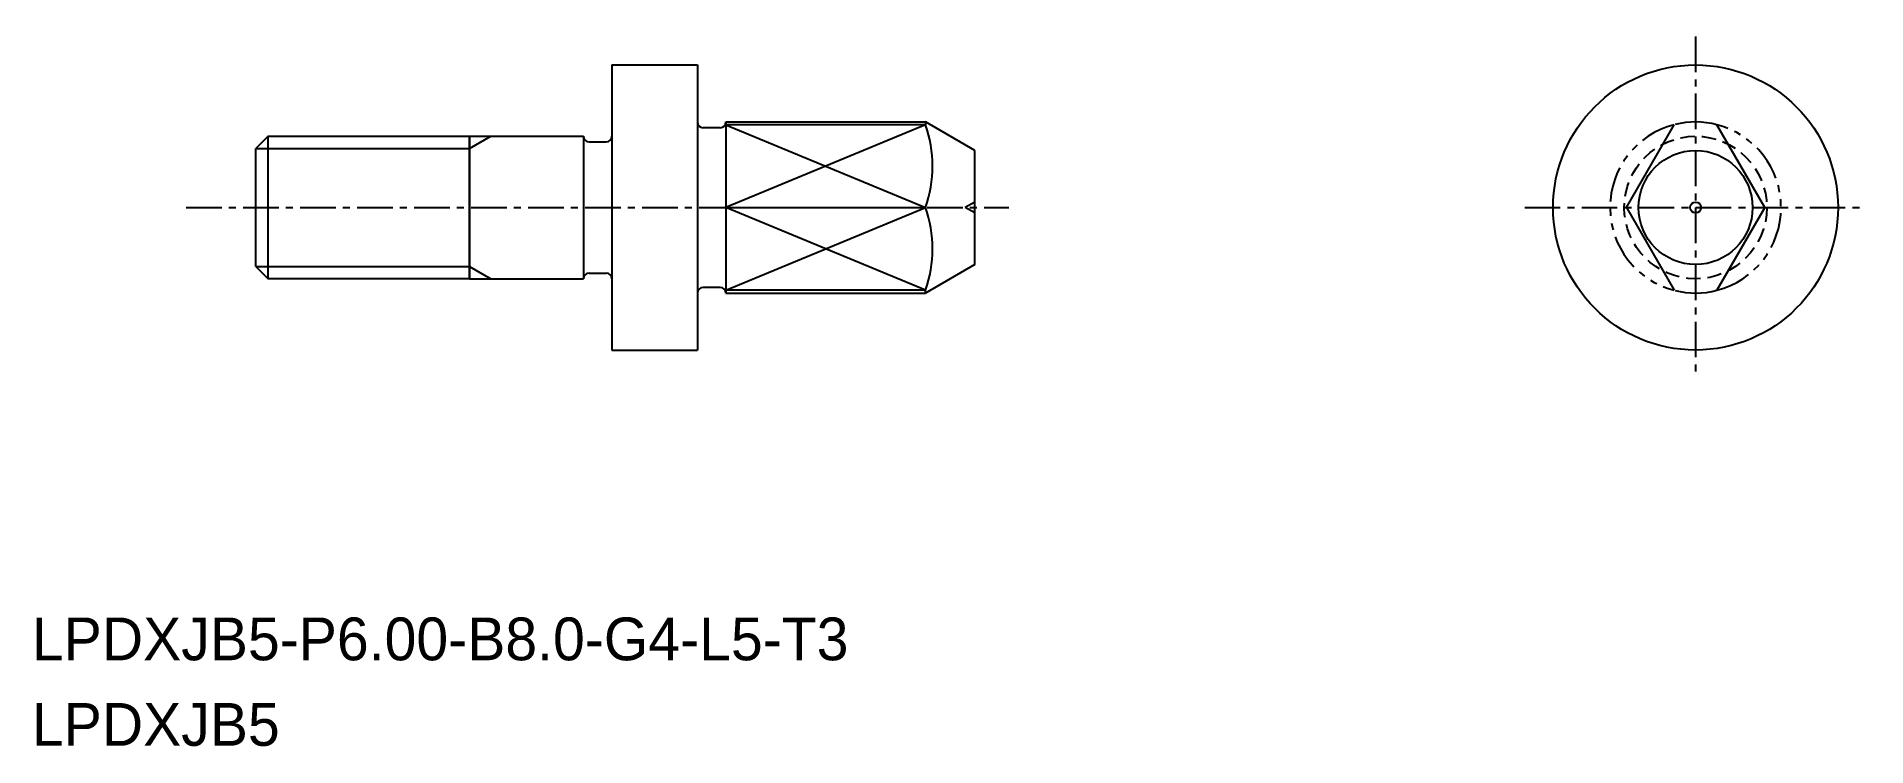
# Model space of a CAD drawing. Extents: x -1726.8 to -1662.6, y -597.6 to -572.7.
import ezdxf

# ---------------------------------------------------------------- set-up
doc = ezdxf.new("R2010")
doc.units = 0
for name, pattern in [('CENTER', [2, 1.25, -0.25, 0.25, -0.25]), ('DASHED', [0.75, 0.5, -0.25]), ('PHANTOM', [2.5, 1.25, -0.25, 0.25, -0.25, 0.25, -0.25])]:
    doc.linetypes.add(name, pattern=pattern)
doc.layers.get('0').update_dxf_attribs({"linetype": 'CONTINUOUS'})
doc.layers.add('CENTER', color=1, linetype='CENTER')

msp = doc.modelspace()

# ---------------------------------------------------------------- linework, layer by layer
at = {"color": 7, "linetype": 'CONTINUOUS'}
for p, q in [((-1706.597, -573.698), (-1703.597, -573.698)), ((-1706.597, -573.698), (-1706.597, -583.698)), ((-1702.797, -575.898), (-1703.397, -575.898)), ((-1702.597, -575.698), (-1702.597, -581.698)), ((-1702.597, -575.698), (-1695.597, -575.698)), ((-1671.005, -578.698), (-1669.328, -575.793)), ((-1666.151, -578.698), (-1667.828, -575.793)), ((-1718.664, -576.198), (-1719.097, -576.631)), ((-1718.664, -576.198), (-1711.597, -576.198)), ((-1718.664, -581.198), (-1718.664, -576.198)), ((-1711.597, -576.198), (-1707.597, -576.198)), ((-1711.597, -581.198), (-1711.597, -576.198)), ((-1711.597, -576.198), (-1711.597, -581.198)), ((-1707.597, -576.198), (-1707.597, -581.198)), ((-1707.397, -576.398), (-1706.797, -576.398)), ((-1719.097, -580.765), (-1719.097, -576.631)), ((-1702.597, -578.698), (-1695.597, -578.698)), ((-1671.005, -578.698), (-1669.328, -581.602)), ((-1666.151, -578.698), (-1667.828, -581.602)), ((-1719.097, -580.765), (-1718.664, -581.198)), ((-1707.397, -580.998), (-1706.797, -580.998)), ((-1711.597, -581.198), (-1718.664, -581.198)), ((-1711.597, -581.198), (-1707.597, -581.198)), ((-1702.797, -581.498), (-1703.397, -581.498)), ((-1702.597, -581.698), (-1695.597, -581.698)), ((-1706.597, -583.698), (-1703.597, -583.698))]:
    msp.add_line(p, q, dxfattribs=at)
at = {"linetype": 'CONTINUOUS'}
for p, q in [((-1703.597, -573.698), (-1703.597, -583.698)), ((-1695.597, -575.793), (-1702.597, -575.793)), ((-1693.865, -576.698), (-1695.597, -575.698)), ((-1695.597, -575.698), (-1695.597, -575.793)), ((-1693.865, -580.698), (-1693.865, -576.698)), ((-1693.865, -580.698), (-1695.597, -581.698)), ((-1695.597, -581.602), (-1702.597, -581.602)), ((-1695.597, -581.698), (-1695.597, -581.602))]:
    msp.add_line(p, q, dxfattribs=at)
at = {"color": 3, "linetype": 'CONTINUOUS'}
for p, q in [((-1695.597, -575.793), (-1702.597, -578.698)), ((-1702.597, -575.793), (-1695.597, -578.698)), ((-1711.597, -576.631), (-1710.848, -576.198)), ((-1719.097, -576.631), (-1711.597, -576.631)), ((-1702.597, -581.602), (-1695.597, -578.698)), ((-1695.597, -581.602), (-1702.597, -578.698)), ((-1719.097, -580.765), (-1711.597, -580.765)), ((-1711.597, -580.765), (-1710.848, -581.198))]:
    msp.add_line(p, q, dxfattribs=at)
at = {"color": 3}
for p in [(-1693.865, -578.506), (-1693.865, -578.89)]:
    msp.add_line(p, (-1694.204, -578.698), dxfattribs=at)
at = {"linetype": 'CONTINUOUS'}
for radius in [5, 2]:
    msp.add_circle((-1668.578, -578.698), radius, dxfattribs=at)
at = {"color": 3, "linetype": 'DASHED'}
msp.add_circle((-1668.578, -578.698), 2.5, dxfattribs=at)
msp.add_circle((-1668.578, -578.698), 0.192)
at = {"color": 7, "linetype": 'CONTINUOUS'}
for centre, start, end in [((-1703.397, -575.698), 180, 270), ((-1702.797, -575.698), 270, 0), ((-1707.397, -576.198), 180, 270), ((-1706.797, -576.198), 270, 0), ((-1707.397, -581.198), 90, 180), ((-1706.797, -581.198), 0, 90), ((-1703.397, -581.698), 90, 180), ((-1702.797, -581.698), 0, 90)]:
    msp.add_arc(centre, 0.2, start, end, dxfattribs=at)
at = {"linetype": 'CONTINUOUS'}
for centre, start, end in [((-1699.717, -577.245), 340.57762, 19.42251), ((-1699.717, -580.15), 340.57773, 19.42262)]:
    msp.add_arc(centre, 4.368, start, end, dxfattribs=at)
at = {"color": 3, "linetype": 'PHANTOM'}
for start, end in [(104.47751, 255.52249), (284.47751, 75.52249)]:
    msp.add_arc((-1668.578, -578.698), 3, start, end, dxfattribs=at)
for start, end in [(75.52249, 103.88654), (256.11346, 284.47751)]:
    msp.add_arc((-1668.578, -578.698), 3, start, end)
at = {"layer": 'CENTER', "color": 1, "linetype": 'CENTER'}
for p, q in [((-1668.578, -572.703), (-1668.578, -584.693)), ((-1721.542, -578.698), (-1692.67, -578.698)), ((-1674.573, -578.698), (-1662.583, -578.698))]:
    msp.add_line(p, q, dxfattribs=at)

# ---------------------------------------------------------------- texts
for s, p in [('LPDXJB5-P6.00-B8.0-G4-L5-T3', (-1726.951, -594.58)), ('LPDXJB5', (-1726.951, -597.58))]:
    msp.add_text(s, height=1.5).set_placement(p)

doc.saveas('drawing.dxf')
